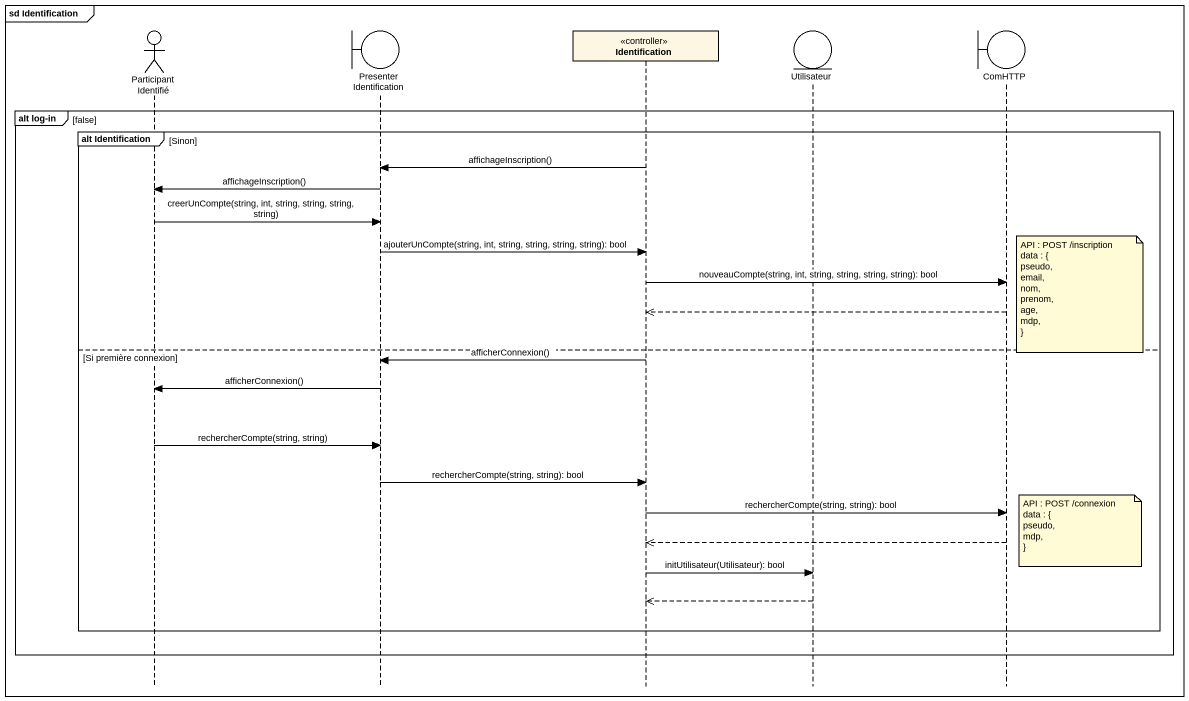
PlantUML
@startuml
mainframe sd Identification
hide footbox
actor "Participant Identifié" as Participant_Identifié
boundary PresenterIdentification
participant Identification <<controller>>
entity Utilisateur
boundary ComHTTP

group alt log-in [false]
  group alt Identification [Sinon]
    Identification -> PresenterIdentification : affichageInscription()
    PresenterIdentification -> Participant_Identifié : affichageInscription()
    Participant_Identifié -> PresenterIdentification : creerUnCompte(string, int, string, string, string, string)
    PresenterIdentification -> Identification : ajouterUnCompte(string, int, string, string, string, string): bool
    Identification -> ComHTTP : nouveauCompte(string, int, string, string, string, string): bool
    note right of ComHTTP
      API : POST /inscription
      data : {
      pseudo,
      email,
      nom,
      prenom,
      age,
      mdp,
      ~}
    end note
    ComHTTP -->> Identification
  else Si première connexion
    Identification -> PresenterIdentification : afficherConnexion()
    PresenterIdentification -> Participant_Identifié : afficherConnexion()
    Participant_Identifié -> PresenterIdentification : rechercherCompte(string, string)
    PresenterIdentification -> Identification : rechercherCompte(string, string): bool
    Identification -> ComHTTP : rechercherCompte(string, string): bool
    note right of ComHTTP
      API : POST /connexion
      data : {
      pseudo,
      mdp,
      ~}
    end note
    ComHTTP -->> Identification
    Identification -> Utilisateur : initUtilisateur(Utilisateur): bool
    Utilisateur -->> Identification
  end
end
@enduml
